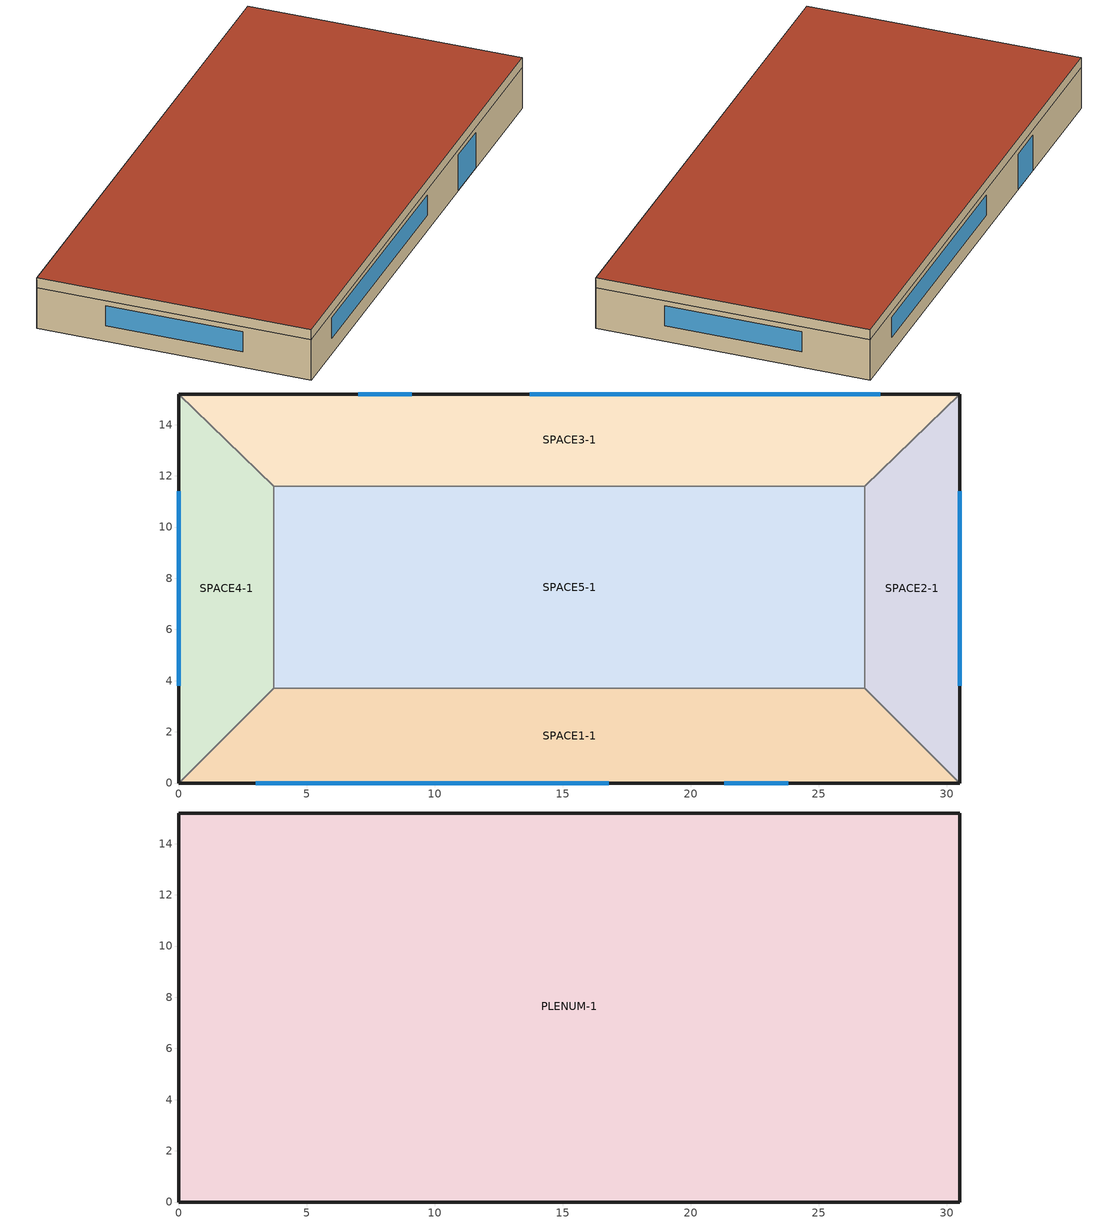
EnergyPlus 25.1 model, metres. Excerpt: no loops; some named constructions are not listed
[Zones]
SPACE1-1
 floor ground (FLOOR-SLAB-1): 26.8,3.7 30.5,0 0,0 3.7,3.7 z0
 wall outside (WALL-1): 0,0 30.5,0 z0:2.4
 wall to SPACE2-1 (INT-WALL-1): 30.5,0 26.8,3.7 z0:2.4
 wall to SPACE4-1 (INT-WALL-1): 3.7,3.7 0,0 z0:2.4
 wall to SPACE5-1 (INT-WALL-1): 26.8,3.7 3.7,3.7 z0:2.4
 window (Dbl Clr 3mm/13mm Air): 3,0 16.8,0 z0.9:2.1
 window (Sgl Grey 3mm): 21.3,0 23.8,0 z0:2.1
SPACE2-1
 floor ground (FLOOR-SLAB-1): 26.8,11.6 30.5,15.2 30.5,0 26.8,3.7 z0
 wall outside (WALL-1): 30.5,0 30.5,15.2 z0:2.4
 wall to SPACE3-1 (INT-WALL-1): 30.5,15.2 26.8,11.6 z0:2.4
 wall to SPACE5-1 (INT-WALL-1): 26.8,11.6 26.8,3.7 z0:2.4
 window (Dbl Clr 3mm/13mm Air): 30.5,3.8 30.5,11.4 z0.9:2.1
SPACE3-1
 floor ground (FLOOR-SLAB-1): 26.8,11.6 3.7,11.6 0,15.2 30.5,15.2 z0
 wall outside (WALL-1): 30.5,15.2 0,15.2 z0:2.4
 wall to SPACE4-1 (INT-WALL-1): 0,15.2 3.7,11.6 z0:2.4
 wall to SPACE5-1 (INT-WALL-1): 3.7,11.6 26.8,11.6 z0:2.4
 window (Dbl Clr 3mm/13mm Air): 27.4,15.2 13.7,15.2 z0.9:2.1
 window (Sgl Grey 3mm): 9.1,15.2 7,15.2 z0:2.1
SPACE4-1
 floor ground (FLOOR-SLAB-1): 3.7,3.7 0,0 0,15.2 3.7,11.6 z0
 wall outside (WALL-1): 0,15.2 0,0 z0:2.4
 wall to SPACE5-1 (INT-WALL-1): 3.7,3.7 3.7,11.6 z0:2.4
 window (Dbl Clr 3mm/13mm Air): 0,11.4 0,3.8 z0.9:2.1
SPACE5-1
 floor ground (FLOOR-SLAB-1): 26.8,11.6 26.8,3.7 3.7,3.7 3.7,11.6 z0
PLENUM-1
 floor to SPACE1-1 (CLNG-1): 26.8,3.7 30.5,0 0,0 3.7,3.7 z2.4
 floor to SPACE2-1 (CLNG-1): 26.8,11.6 30.5,15.2 30.5,0 26.8,3.7 z2.4
 floor to SPACE3-1 (CLNG-1): 26.8,11.6 3.7,11.6 0,15.2 30.5,15.2 z2.4
 floor to SPACE4-1 (CLNG-1): 3.7,3.7 0,0 0,15.2 3.7,11.6 z2.4
 floor to SPACE5-1 (CLNG-1): 26.8,11.6 26.8,3.7 3.7,3.7 3.7,11.6 z2.4
 wall outside (WALL-1): 0,0 30.5,0 30.5,15.2 0,15.2 0,0 z2.4:3
 roof outside (ROOF-1): 0,15.2 0,0 30.5,0 30.5,15.2 z3
[Schedule:Compact]
Htg-SetP-Sch: Through: 12/31, For: WeekDays CustomDay1 CustomDay2, Until: 6:00, 13, Until: 7:00, 18, Until: 21:00, 23, Until: 24:00, 13, For: WeekEnds Holiday, Until: 24:00, 13, For: SummerDesignDay, Until: 24:00, 13, For: WinterDesignDay, Until: 24:00, 23
Clg-SetP-Sch: Through: 12/31, For: WeekDays CustomDay1 CustomDay2, Until: 7:00, 32, Until: 21:00, 24, Until: 24:00, 32, For: WeekEnds Holiday, Until: 24:00, 32, For: SummerDesignDay, Until: 24:00, 24, For: WinterDesignDay, Until: 24:00, 32
HVACTemplate-Always 1: Through: 12/31, For: AllDays, Until: 24:00, 1
Always 21.1: Through: 12/31, For: AllDays, Until: 24:00, 21.1
[Curve:Quadratic]
HPACHEATPLFFPLR: Coefficient1 Constant=0.75; Coefficient2 x=0.25; Coefficient3 x**2=0; Minimum Value of x=0; Maximum Value of x=1
[Curve:QuadLinear] Coefficient5 z=0; Minimum Value of w=-100; Maximum Value of w=100; Minimum Value of x=-100; Maximum Value of x=100; Minimum Value of y=0; Maximum Value of y=100; Minimum Value of z=0; Maximum Value of z=100; Minimum Curve Output=0; Maximum Curve Output=38
Name | Coefficient1 Constant | Coefficient2 w | Coefficient3 x | Coefficient4 y
HeatCapCurve | -1.30782 | -2.37468 | 4.00919 | 0.615581
HeatPowCurve | -2.17352 | 0.830808 | 1.56828 | 0.68971
[Table:IndependentVariable]
airFlowRatio: Linear, Linear, 0, 10, Dimensionless, 0.75, 1
[Table:IndependentVariableList]
effectiveness_IndependentVariableList: airFlowRatio
[Table:Lookup]
SenEffectivenessTable: effectiveness_IndependentVariableList, DivisorOnly, 0.7, 0, 10, Dimensionless, 0.75, 0.7
LatEffectivenessTable: effectiveness_IndependentVariableList, DivisorOnly, 0.65, 0, 10, Dimensionless, 0.7, 0.65
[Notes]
DOAToWaterToAirInlet_MultispeedFan.idf
Basic file description:  1 story building divided into 4 exterior and one interior conditioned zones and return plenum
Illustrates the use of a dedicated outdoor air system  (DOAS) with water to air heatpumps (WLHP)
The DOAS air is ducted to the inlet side of the WLHP units and mixed with zone (exhaust) air
through the use of inlet side mixer terminal units.
Highlights:              Multispeed fan with UnitarySystemPerformance:Multispeed used in EquationFit coils for Space1-1
Multispeed fan with UnitarySystemPerformance:Multispeed used in variable speed coils for Space2-1
Multispeed fan with Discrete Fan:SystemModel used in EquationFit coils for Space3-1
Simulation Location/Run: CHICAGO_IL_USA TMY2-94846, 2 design days, 2 run periods,
Run Control executes the run periods using the weather file
Location:                Chicago, IL
Design Days:             CHICAGO_IL_USA Annual Heating 99% Design Conditions DB, MaxDB= -17.3°C
CHICAGO_IL_USA Annual Cooling 1% Design Conditions, MaxDB=  31.5°C MCWB=  23.0°C
Run Period (Weather File): Winter 1/14, Summer 7/7, CHICAGO_IL_USA TMY2-94846
Run Control:             Zone and System sizing with weather file run control (no design days run)
Building: Single floor rectangular building 100 ft x 50 ft. 5 zones - 4 exterior, 1 interior, zone height 8 feet.
Exterior zone depth is 12 feet. There is a 2 foot high return plenum: the overall building height is
10 feet. There are windows on all 4 facades; the south and north facades have glass doors.
The south facing glass is shaded by overhangs. The walls are woodshingle over plywood, R11 insulation,
and gypboard. The roof is a gravel built up roof with R-3 mineral board insulation and plywood sheathing.
The windows are of various single and double pane construction with 3mm and 6mm glass and either 6mm or
13mm argon or air gap.  The window to wall ratio is approximately 0.29.
The south wall and door have overhangs.
The building is oriented 30 degrees east of north.
Floor Area:        463.6 m2 (5000 ft2)
Number of Stories: 1
Zone Description Details:
Internal gains description:     lighting is 1.5 watts/ft2, office equip is 1.0 watts/ft2. There is 1 occupant
per 100 ft2 of floor area. The infiltration is 0.25 air changes per hour.
Interzone Surfaces:             6 interzone surfaces (see diagram)
Internal Mass:                  None
Windows:                        4 ea.: 1) Double pane clear, 3mm glass, 13mm air gap
2) Double pane clear, 3mm glass, 13mm argon gap
3) Double pane clear, 6mm glass, 6mm air gap
4) Double pane lowE,  6mm lowE glass outside, 6mm air gap, 6mm clear glass
Doors:                          2 ea.:    Single pane grey,  3mm glass
Detached Shading:               None
Daylight:                       None
Natural Ventilation:            None
Compact Schedules:              Yes
HVAC:                           Water to air heat pumps in each zone and a dedicated outdoor air system with
heat recovery and standard VAV fan. There are no central HVAC heating or cooling coils.
There is no conventional central plant. There is a single water loop running between the
zone WLHPs and a ground heat exchanger.
Zonal Equipment:                Yes
Central Air Handling Equipment: Yes
System Equipment Autosize:      Yes
Purchased Cooling:              None
Purchased Heating:              None
Coils:                          Yes
Pumps:                          Yes
Standard Reports:               All
Timestep or Hourly Variables:   Hourly
Time bins Report:               None
HTML Report:                    Yes
Environmental Emissions:        None
Utility Tariffs:                None
